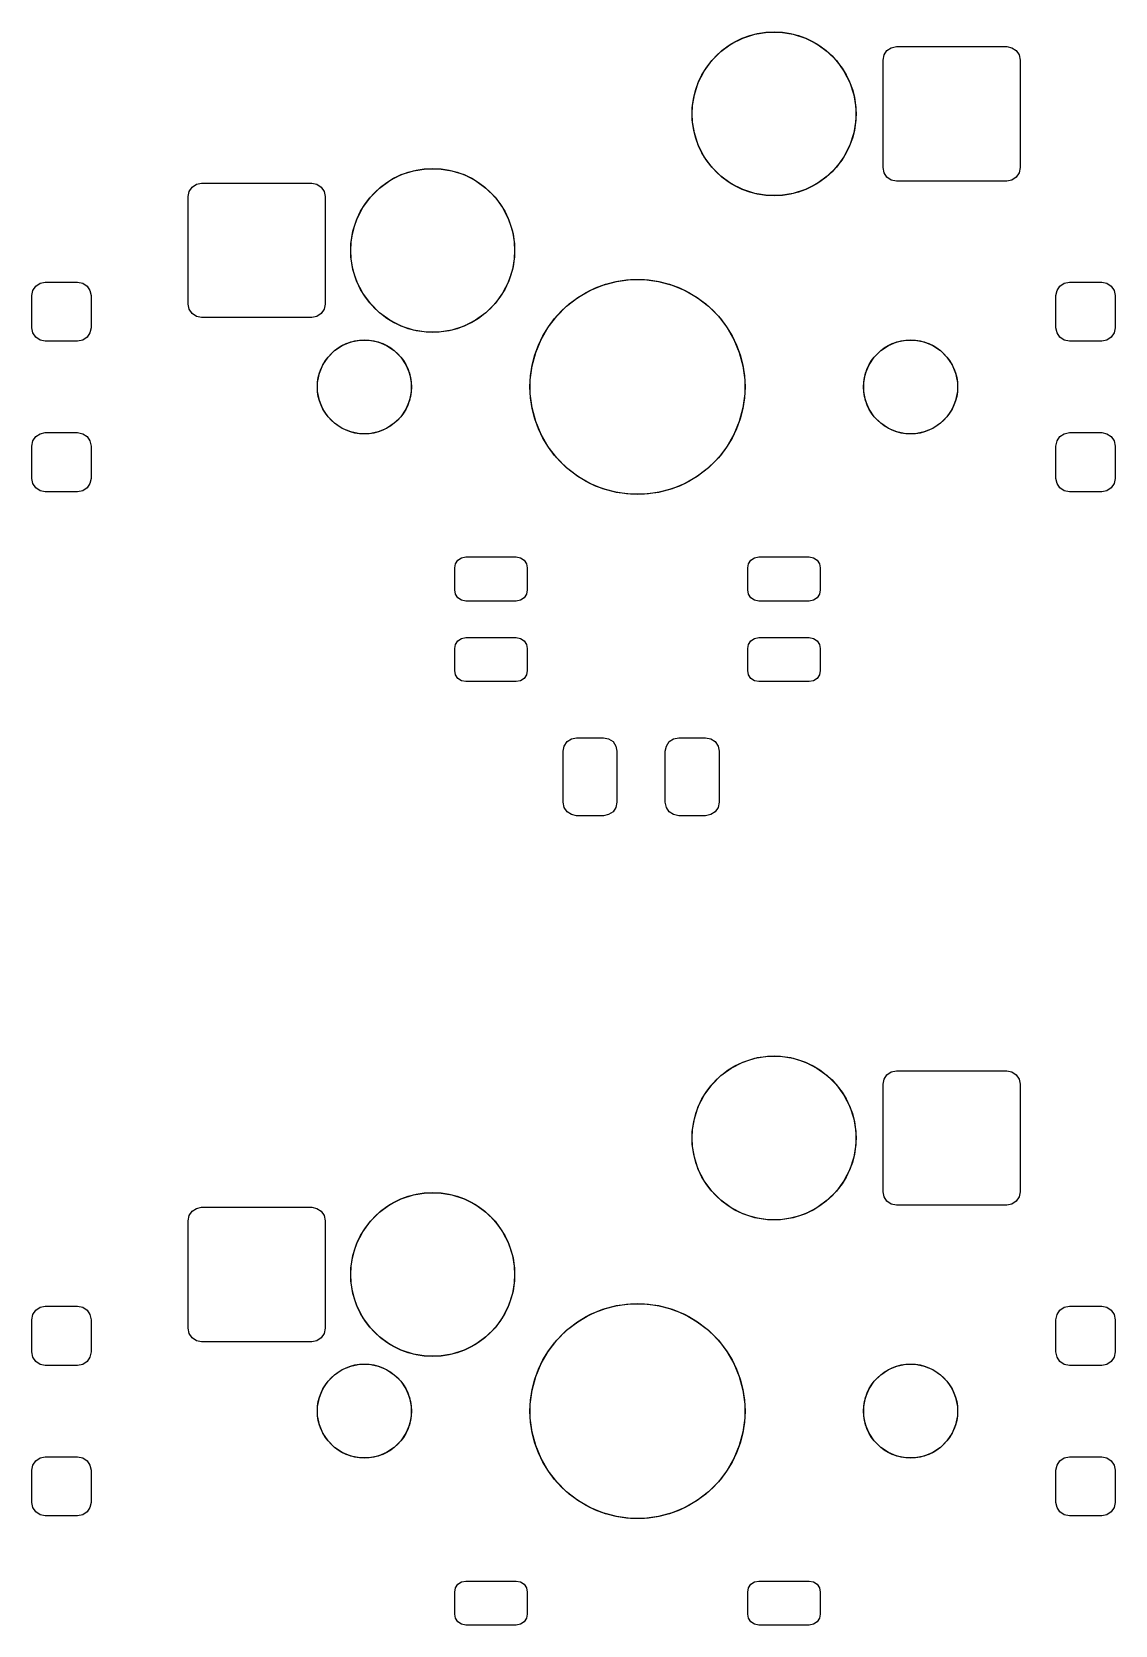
# Model space of a CAD drawing. Header units: millimetres. Extents: x 21 to 415, y -164 to -17.
# Drawn here: x 198.8 to 218.95, y -54.49 to -24.85 of the extents above; entities that cross this region are included whole.
import ezdxf

# ---------------------------------------------------------------- set-up
doc = ezdxf.new("R2010")
doc.units = ezdxf.units.MM
doc.layers.add('B.Mask', color=4, linetype='CONTINUOUS', true_color=0x02ffee)

msp = doc.modelspace()

# ---------------------------------------------------------------- linework, layer by layer
at = {"layer": 'B.Mask', "linetype": 'CONTINUOUS'}
for p, q in [((212.020783, -24.967959), (212.248371, -24.894011)), ((212.248371, -24.894011), (212.484725, -24.856576)), ((212.484725, -24.856576), (212.724025, -24.856576)), ((212.724025, -24.856576), (212.960379, -24.894011)), ((212.960379, -24.894011), (213.187967, -24.967959)), ((211.613967, -25.217256), (211.807565, -25.076599)), ((211.807565, -25.076599), (212.020783, -24.967959)), ((213.187967, -24.967959), (213.401185, -25.076599)), ((213.401185, -25.076599), (213.594783, -25.217256)), ((214.704598, -25.200098), (214.785704, -25.145905)), ((214.785704, -25.145905), (214.881375, -25.126875)), ((214.881375, -25.126875), (216.931375, -25.126875)), ((216.931375, -25.126875), (217.027046, -25.145905)), ((217.027046, -25.145905), (217.108152, -25.200098)), ((211.304099, -25.580065), (211.444756, -25.386467)), ((211.444756, -25.386467), (211.613967, -25.217256)), ((213.594783, -25.217256), (213.763994, -25.386467)), ((213.763994, -25.386467), (213.904651, -25.580065)), ((214.631375, -25.376875), (214.650405, -25.281204)), ((214.631375, -27.376875), (214.631375, -25.376875)), ((214.650405, -25.281204), (214.704598, -25.200098)), ((217.108152, -25.200098), (217.162345, -25.281204)), ((217.162345, -25.281204), (217.181375, -25.376875)), ((217.181375, -25.376875), (217.181375, -27.376875)), ((211.195459, -25.793283), (211.304099, -25.580065)), ((213.904651, -25.580065), (214.013291, -25.793283)), ((211.084076, -26.257225), (211.121511, -26.020871)), ((211.121511, -26.020871), (211.195459, -25.793283)), ((214.013291, -25.793283), (214.087239, -26.020871)), ((214.087239, -26.020871), (214.124674, -26.257225)), ((211.084076, -26.496525), (211.084076, -26.257225)), ((214.124674, -26.257225), (214.124674, -26.496525)), ((211.121511, -26.732879), (211.084076, -26.496525)), ((214.124674, -26.496525), (214.087239, -26.732879)), ((211.195459, -26.960467), (211.121511, -26.732879)), ((211.304099, -27.173685), (211.195459, -26.960467)), ((214.013291, -26.960467), (213.904651, -27.173685)), ((214.087239, -26.732879), (214.013291, -26.960467)), ((211.444756, -27.367283), (211.304099, -27.173685)), ((213.904651, -27.173685), (213.763994, -27.367283)), ((205.457565, -27.616599), (205.670783, -27.507959)), ((205.670783, -27.507959), (205.898371, -27.434011)), ((205.898371, -27.434011), (206.134725, -27.396576)), ((206.134725, -27.396576), (206.374025, -27.396576)), ((206.374025, -27.396576), (206.610379, -27.434011)), ((206.610379, -27.434011), (206.837967, -27.507959)), ((206.837967, -27.507959), (207.051185, -27.616599)), ((211.613967, -27.536494), (211.444756, -27.367283)), ((211.807565, -27.677151), (211.613967, -27.536494)), ((213.594783, -27.536494), (213.401185, -27.677151)), ((213.763994, -27.367283), (213.594783, -27.536494)), ((214.650405, -27.472546), (214.631375, -27.376875)), ((214.704598, -27.553652), (214.650405, -27.472546)), ((214.785704, -27.607845), (214.704598, -27.553652)), ((217.108152, -27.553652), (217.027046, -27.607845)), ((217.162345, -27.472546), (217.108152, -27.553652)), ((217.181375, -27.376875), (217.162345, -27.472546)), ((201.704375, -27.916875), (201.723405, -27.821204)), ((201.723405, -27.821204), (201.777598, -27.740098)), ((201.777598, -27.740098), (201.858704, -27.685905)), ((201.858704, -27.685905), (201.954375, -27.666875)), ((201.954375, -27.666875), (204.004375, -27.666875)), ((204.004375, -27.666875), (204.100046, -27.685905)), ((204.100046, -27.685905), (204.181152, -27.740098)), ((204.181152, -27.740098), (204.235345, -27.821204)), ((204.235345, -27.821204), (204.254375, -27.916875)), ((205.094756, -27.926467), (205.263967, -27.757256)), ((205.263967, -27.757256), (205.457565, -27.616599)), ((207.051185, -27.616599), (207.244783, -27.757256)), ((207.244783, -27.757256), (207.413994, -27.926467)), ((212.020783, -27.785791), (211.807565, -27.677151)), ((212.248371, -27.859739), (212.020783, -27.785791)), ((213.187967, -27.785791), (212.960379, -27.859739)), ((213.401185, -27.677151), (213.187967, -27.785791)), ((214.881375, -27.626875), (214.785704, -27.607845)), ((216.931375, -27.626875), (214.881375, -27.626875)), ((217.027046, -27.607845), (216.931375, -27.626875)), ((201.704375, -29.916875), (201.704375, -27.916875)), ((204.254375, -27.916875), (204.254375, -29.916875)), ((204.845459, -28.333283), (204.954099, -28.120065)), ((204.954099, -28.120065), (205.094756, -27.926467)), ((207.413994, -27.926467), (207.554651, -28.120065)), ((207.554651, -28.120065), (207.663291, -28.333283)), ((212.484725, -27.897174), (212.248371, -27.859739)), ((212.724025, -27.897174), (212.484725, -27.897174)), ((212.960379, -27.859739), (212.724025, -27.897174)), ((204.771511, -28.560871), (204.845459, -28.333283)), ((207.663291, -28.333283), (207.737239, -28.560871)), ((204.734076, -28.797225), (204.771511, -28.560871)), ((207.737239, -28.560871), (207.774674, -28.797225)), ((204.734076, -29.036525), (204.734076, -28.797225)), ((204.771511, -29.272879), (204.734076, -29.036525)), ((207.774674, -29.036525), (207.737239, -29.272879)), ((207.774674, -28.797225), (207.774674, -29.036525)), ((204.845459, -29.500467), (204.771511, -29.272879)), ((207.737239, -29.272879), (207.663291, -29.500467)), ((198.81778, -29.661204), (198.871973, -29.580098)), ((198.871973, -29.580098), (198.953079, -29.525905)), ((198.953079, -29.525905), (199.04875, -29.506875)), ((199.04875, -29.506875), (199.64875, -29.506875)), ((199.64875, -29.506875), (199.744421, -29.525905)), ((199.744421, -29.525905), (199.825527, -29.580098)), ((199.825527, -29.580098), (199.87972, -29.661204)), ((204.954099, -29.713685), (204.845459, -29.500467)), ((207.663291, -29.500467), (207.554651, -29.713685)), ((209.179798, -29.66313), (209.421496, -29.563015)), ((209.421496, -29.563015), (209.674194, -29.495304)), ((209.674194, -29.495304), (209.933569, -29.461157)), ((209.933569, -29.461157), (210.195181, -29.461157)), ((210.195181, -29.461157), (210.454556, -29.495304)), ((210.454556, -29.495304), (210.707254, -29.563015)), ((210.707254, -29.563015), (210.948952, -29.66313)), ((217.86778, -29.661204), (217.921973, -29.580098)), ((217.921973, -29.580098), (218.003079, -29.525905)), ((218.003079, -29.525905), (218.09875, -29.506875)), ((218.09875, -29.506875), (218.69875, -29.506875)), ((218.69875, -29.506875), (218.794421, -29.525905)), ((218.794421, -29.525905), (218.875527, -29.580098)), ((218.875527, -29.580098), (218.92972, -29.661204)), ((198.79875, -29.756875), (198.81778, -29.661204)), ((198.79875, -30.356875), (198.79875, -29.756875)), ((199.87972, -29.661204), (199.89875, -29.756875)), ((199.89875, -29.756875), (199.89875, -30.356875)), ((201.723405, -30.012546), (201.704375, -29.916875)), ((204.254375, -29.916875), (204.235345, -30.012546)), ((205.094756, -29.907283), (204.954099, -29.713685)), ((205.263967, -30.076494), (205.094756, -29.907283)), ((207.413994, -29.907283), (207.244783, -30.076494)), ((207.554651, -29.713685), (207.413994, -29.907283)), ((208.745683, -29.953195), (208.953235, -29.793936)), ((208.953235, -29.793936), (209.179798, -29.66313)), ((210.948952, -29.66313), (211.175515, -29.793936)), ((211.175515, -29.793936), (211.383067, -29.953195)), ((217.84875, -29.756875), (217.86778, -29.661204)), ((217.84875, -30.356875), (217.84875, -29.756875)), ((218.92972, -29.661204), (218.94875, -29.756875)), ((218.94875, -29.756875), (218.94875, -30.356875)), ((201.777598, -30.093652), (201.723405, -30.012546)), ((201.858704, -30.147845), (201.777598, -30.093652)), ((201.954375, -30.166875), (201.858704, -30.147845)), ((204.004375, -30.166875), (201.954375, -30.166875)), ((204.100046, -30.147845), (204.004375, -30.166875)), ((204.181152, -30.093652), (204.100046, -30.147845)), ((204.235345, -30.012546), (204.181152, -30.093652)), ((205.457565, -30.217151), (205.263967, -30.076494)), ((205.670783, -30.325791), (205.457565, -30.217151)), ((207.051185, -30.217151), (206.837967, -30.325791)), ((207.244783, -30.076494), (207.051185, -30.217151)), ((208.401436, -30.345735), (208.560695, -30.138183)), ((208.560695, -30.138183), (208.745683, -29.953195)), ((211.383067, -29.953195), (211.568055, -30.138183)), ((211.568055, -30.138183), (211.727314, -30.345735)), ((198.81778, -30.452546), (198.79875, -30.356875)), ((198.871973, -30.533652), (198.81778, -30.452546)), ((199.87972, -30.452546), (199.825527, -30.533652)), ((199.89875, -30.356875), (199.87972, -30.452546)), ((205.898371, -30.399739), (205.670783, -30.325791)), ((206.134725, -30.437174), (205.898371, -30.399739)), ((206.374025, -30.437174), (206.134725, -30.437174)), ((206.610379, -30.399739), (206.374025, -30.437174)), ((206.837967, -30.325791), (206.610379, -30.399739)), ((208.27063, -30.572298), (208.401436, -30.345735)), ((211.727314, -30.345735), (211.85812, -30.572298)), ((217.86778, -30.452546), (217.84875, -30.356875)), ((217.921973, -30.533652), (217.86778, -30.452546)), ((218.92972, -30.452546), (218.875527, -30.533652)), ((218.94875, -30.356875), (218.92972, -30.452546)), ((198.953079, -30.587845), (198.871973, -30.533652)), ((199.04875, -30.606875), (198.953079, -30.587845)), ((199.64875, -30.606875), (199.04875, -30.606875)), ((199.744421, -30.587845), (199.64875, -30.606875)), ((199.825527, -30.533652), (199.744421, -30.587845)), ((204.307991, -30.901781), (204.429281, -30.780491)), ((204.429281, -30.780491), (204.571903, -30.685194)), ((204.571903, -30.685194), (204.730376, -30.619552)), ((204.730376, -30.619552), (204.89861, -30.586088)), ((204.89861, -30.586088), (205.07014, -30.586088)), ((205.07014, -30.586088), (205.238374, -30.619552)), ((205.238374, -30.619552), (205.396847, -30.685194)), ((205.396847, -30.685194), (205.539469, -30.780491)), ((205.539469, -30.780491), (205.660759, -30.901781)), ((208.102804, -31.066694), (208.170515, -30.813996)), ((208.170515, -30.813996), (208.27063, -30.572298)), ((211.85812, -30.572298), (211.958235, -30.813996)), ((211.958235, -30.813996), (212.025946, -31.066694)), ((214.467991, -30.901781), (214.589281, -30.780491)), ((214.589281, -30.780491), (214.731903, -30.685194)), ((214.731903, -30.685194), (214.890376, -30.619552)), ((214.890376, -30.619552), (215.05861, -30.586088)), ((215.05861, -30.586088), (215.23014, -30.586088)), ((215.23014, -30.586088), (215.398374, -30.619552)), ((215.398374, -30.619552), (215.556847, -30.685194)), ((215.556847, -30.685194), (215.699469, -30.780491)), ((215.699469, -30.780491), (215.820759, -30.901781)), ((218.003079, -30.587845), (217.921973, -30.533652)), ((218.09875, -30.606875), (218.003079, -30.587845)), ((218.69875, -30.606875), (218.09875, -30.606875)), ((218.794421, -30.587845), (218.69875, -30.606875)), ((218.875527, -30.533652), (218.794421, -30.587845)), ((204.147052, -31.202876), (204.212694, -31.044403)), ((204.212694, -31.044403), (204.307991, -30.901781)), ((205.660759, -30.901781), (205.756056, -31.044403)), ((205.756056, -31.044403), (205.821698, -31.202876)), ((208.068657, -31.326069), (208.102804, -31.066694)), ((212.025946, -31.066694), (212.060093, -31.326069)), ((214.307052, -31.202876), (214.372694, -31.044403)), ((214.372694, -31.044403), (214.467991, -30.901781)), ((215.820759, -30.901781), (215.916056, -31.044403)), ((215.916056, -31.044403), (215.981698, -31.202876)), ((204.113588, -31.37111), (204.147052, -31.202876)), ((204.113588, -31.54264), (204.113588, -31.37111)), ((205.821698, -31.202876), (205.855162, -31.37111)), ((205.855162, -31.37111), (205.855162, -31.54264)), ((208.068657, -31.587681), (208.068657, -31.326069)), ((212.060093, -31.326069), (212.060093, -31.587681)), ((214.273588, -31.37111), (214.307052, -31.202876)), ((214.273588, -31.54264), (214.273588, -31.37111)), ((215.981698, -31.202876), (216.015162, -31.37111)), ((216.015162, -31.37111), (216.015162, -31.54264)), ((204.147052, -31.710874), (204.113588, -31.54264)), ((204.212694, -31.869347), (204.147052, -31.710874)), ((205.821698, -31.710874), (205.756056, -31.869347)), ((205.855162, -31.54264), (205.821698, -31.710874)), ((208.102804, -31.847056), (208.068657, -31.587681)), ((212.060093, -31.587681), (212.025946, -31.847056)), ((214.307052, -31.710874), (214.273588, -31.54264)), ((214.372694, -31.869347), (214.307052, -31.710874)), ((215.981698, -31.710874), (215.916056, -31.869347)), ((216.015162, -31.54264), (215.981698, -31.710874)), ((204.307991, -32.011969), (204.212694, -31.869347)), ((205.756056, -31.869347), (205.660759, -32.011969)), ((208.170515, -32.099754), (208.102804, -31.847056)), ((212.025946, -31.847056), (211.958235, -32.099754)), ((214.467991, -32.011969), (214.372694, -31.869347)), ((215.916056, -31.869347), (215.820759, -32.011969)), ((204.429281, -32.133259), (204.307991, -32.011969)), ((204.571903, -32.228556), (204.429281, -32.133259)), ((204.730376, -32.294198), (204.571903, -32.228556)), ((204.89861, -32.327662), (204.730376, -32.294198)), ((205.238374, -32.294198), (205.07014, -32.327662)), ((205.396847, -32.228556), (205.238374, -32.294198)), ((205.539469, -32.133259), (205.396847, -32.228556)), ((205.660759, -32.011969), (205.539469, -32.133259)), ((208.27063, -32.341452), (208.170515, -32.099754)), ((211.958235, -32.099754), (211.85812, -32.341452)), ((214.589281, -32.133259), (214.467991, -32.011969)), ((214.731903, -32.228556), (214.589281, -32.133259)), ((214.890376, -32.294198), (214.731903, -32.228556)), ((215.05861, -32.327662), (214.890376, -32.294198)), ((215.398374, -32.294198), (215.23014, -32.327662)), ((215.556847, -32.228556), (215.398374, -32.294198)), ((215.699469, -32.133259), (215.556847, -32.228556)), ((215.820759, -32.011969), (215.699469, -32.133259)), ((198.79875, -32.556875), (198.81778, -32.461204)), ((198.79875, -33.156875), (198.79875, -32.556875)), ((198.81778, -32.461204), (198.871973, -32.380098)), ((198.871973, -32.380098), (198.953079, -32.325905)), ((198.953079, -32.325905), (199.04875, -32.306875)), ((199.04875, -32.306875), (199.64875, -32.306875)), ((199.64875, -32.306875), (199.744421, -32.325905)), ((199.744421, -32.325905), (199.825527, -32.380098)), ((199.825527, -32.380098), (199.87972, -32.461204)), ((199.87972, -32.461204), (199.89875, -32.556875)), ((199.89875, -32.556875), (199.89875, -33.156875)), ((205.07014, -32.327662), (204.89861, -32.327662)), ((208.401436, -32.568015), (208.27063, -32.341452)), ((208.560695, -32.775567), (208.401436, -32.568015)), ((211.727314, -32.568015), (211.568055, -32.775567)), ((211.85812, -32.341452), (211.727314, -32.568015)), ((215.23014, -32.327662), (215.05861, -32.327662)), ((217.84875, -32.556875), (217.86778, -32.461204)), ((217.84875, -33.156875), (217.84875, -32.556875)), ((217.86778, -32.461204), (217.921973, -32.380098)), ((217.921973, -32.380098), (218.003079, -32.325905)), ((218.003079, -32.325905), (218.09875, -32.306875)), ((218.09875, -32.306875), (218.69875, -32.306875)), ((218.69875, -32.306875), (218.794421, -32.325905)), ((218.794421, -32.325905), (218.875527, -32.380098)), ((218.875527, -32.380098), (218.92972, -32.461204)), ((218.92972, -32.461204), (218.94875, -32.556875)), ((218.94875, -32.556875), (218.94875, -33.156875)), ((208.745683, -32.960555), (208.560695, -32.775567)), ((211.568055, -32.775567), (211.383067, -32.960555)), ((198.81778, -33.252546), (198.79875, -33.156875)), ((199.89875, -33.156875), (199.87972, -33.252546)), ((208.953235, -33.119814), (208.745683, -32.960555)), ((209.179798, -33.25062), (208.953235, -33.119814)), ((211.175515, -33.119814), (210.948952, -33.25062)), ((211.383067, -32.960555), (211.175515, -33.119814)), ((217.86778, -33.252546), (217.84875, -33.156875)), ((218.94875, -33.156875), (218.92972, -33.252546)), ((198.871973, -33.333652), (198.81778, -33.252546)), ((198.953079, -33.387845), (198.871973, -33.333652)), ((199.04875, -33.406875), (198.953079, -33.387845)), ((199.64875, -33.406875), (199.04875, -33.406875)), ((199.744421, -33.387845), (199.64875, -33.406875)), ((199.825527, -33.333652), (199.744421, -33.387845)), ((199.87972, -33.252546), (199.825527, -33.333652)), ((209.421496, -33.350735), (209.179798, -33.25062)), ((209.674194, -33.418446), (209.421496, -33.350735)), ((209.933569, -33.452593), (209.674194, -33.418446)), ((210.195181, -33.452593), (209.933569, -33.452593)), ((210.454556, -33.418446), (210.195181, -33.452593)), ((210.707254, -33.350735), (210.454556, -33.418446)), ((210.948952, -33.25062), (210.707254, -33.350735)), ((217.921973, -33.333652), (217.86778, -33.252546)), ((218.003079, -33.387845), (217.921973, -33.333652)), ((218.09875, -33.406875), (218.003079, -33.387845)), ((218.69875, -33.406875), (218.09875, -33.406875)), ((218.794421, -33.387845), (218.69875, -33.406875)), ((218.875527, -33.333652), (218.794421, -33.387845)), ((218.92972, -33.252546), (218.875527, -33.333652)), ((206.724418, -34.678793), (206.790925, -34.634355)), ((206.790925, -34.634355), (206.869375, -34.61875)), ((206.869375, -34.61875), (207.809375, -34.61875)), ((207.809375, -34.61875), (207.887825, -34.634355)), ((207.887825, -34.634355), (207.954332, -34.678793)), ((212.174418, -34.678793), (212.240925, -34.634355)), ((212.240925, -34.634355), (212.319375, -34.61875)), ((212.319375, -34.61875), (213.259375, -34.61875)), ((213.259375, -34.61875), (213.337825, -34.634355)), ((213.337825, -34.634355), (213.404332, -34.678793)), ((206.664375, -34.82375), (206.67998, -34.7453)), ((206.664375, -35.23375), (206.664375, -34.82375)), ((206.67998, -34.7453), (206.724418, -34.678793)), ((207.954332, -34.678793), (207.99877, -34.7453)), ((207.99877, -34.7453), (208.014375, -34.82375)), ((208.014375, -34.82375), (208.014375, -35.23375)), ((212.114375, -34.82375), (212.12998, -34.7453)), ((212.114375, -35.23375), (212.114375, -34.82375)), ((212.12998, -34.7453), (212.174418, -34.678793)), ((213.404332, -34.678793), (213.44877, -34.7453)), ((213.44877, -34.7453), (213.464375, -34.82375)), ((213.464375, -34.82375), (213.464375, -35.23375)), ((206.67998, -35.3122), (206.664375, -35.23375)), ((208.014375, -35.23375), (207.99877, -35.3122)), ((212.12998, -35.3122), (212.114375, -35.23375)), ((213.464375, -35.23375), (213.44877, -35.3122)), ((206.724418, -35.378707), (206.67998, -35.3122)), ((206.790925, -35.423145), (206.724418, -35.378707)), ((206.869375, -35.43875), (206.790925, -35.423145)), ((207.809375, -35.43875), (206.869375, -35.43875)), ((207.887825, -35.423145), (207.809375, -35.43875)), ((207.954332, -35.378707), (207.887825, -35.423145)), ((207.99877, -35.3122), (207.954332, -35.378707)), ((212.174418, -35.378707), (212.12998, -35.3122)), ((212.240925, -35.423145), (212.174418, -35.378707)), ((212.319375, -35.43875), (212.240925, -35.423145)), ((213.259375, -35.43875), (212.319375, -35.43875)), ((213.337825, -35.423145), (213.259375, -35.43875)), ((213.404332, -35.378707), (213.337825, -35.423145)), ((213.44877, -35.3122), (213.404332, -35.378707)), ((206.724418, -36.178793), (206.790925, -36.134355)), ((206.790925, -36.134355), (206.869375, -36.11875)), ((206.869375, -36.11875), (207.809375, -36.11875)), ((207.809375, -36.11875), (207.887825, -36.134355)), ((207.887825, -36.134355), (207.954332, -36.178793)), ((212.174418, -36.178793), (212.240925, -36.134355)), ((212.240925, -36.134355), (212.319375, -36.11875)), ((212.319375, -36.11875), (213.259375, -36.11875)), ((213.259375, -36.11875), (213.337825, -36.134355)), ((213.337825, -36.134355), (213.404332, -36.178793)), ((206.664375, -36.32375), (206.67998, -36.2453)), ((206.664375, -36.73375), (206.664375, -36.32375)), ((206.67998, -36.2453), (206.724418, -36.178793)), ((207.954332, -36.178793), (207.99877, -36.2453)), ((207.99877, -36.2453), (208.014375, -36.32375)), ((208.014375, -36.32375), (208.014375, -36.73375)), ((212.114375, -36.32375), (212.12998, -36.2453)), ((212.114375, -36.73375), (212.114375, -36.32375)), ((212.12998, -36.2453), (212.174418, -36.178793)), ((213.404332, -36.178793), (213.44877, -36.2453)), ((213.44877, -36.2453), (213.464375, -36.32375)), ((213.464375, -36.32375), (213.464375, -36.73375)), ((206.67998, -36.8122), (206.664375, -36.73375)), ((208.014375, -36.73375), (207.99877, -36.8122)), ((212.12998, -36.8122), (212.114375, -36.73375)), ((213.464375, -36.73375), (213.44877, -36.8122)), ((206.724418, -36.878707), (206.67998, -36.8122)), ((206.790925, -36.923145), (206.724418, -36.878707)), ((206.869375, -36.93875), (206.790925, -36.923145)), ((207.809375, -36.93875), (206.869375, -36.93875)), ((207.887825, -36.923145), (207.809375, -36.93875)), ((207.954332, -36.878707), (207.887825, -36.923145)), ((207.99877, -36.8122), (207.954332, -36.878707)), ((212.174418, -36.878707), (212.12998, -36.8122)), ((212.240925, -36.923145), (212.174418, -36.878707)), ((212.319375, -36.93875), (212.240925, -36.923145)), ((213.259375, -36.93875), (212.319375, -36.93875)), ((213.337825, -36.923145), (213.259375, -36.93875)), ((213.404332, -36.878707), (213.337825, -36.923145)), ((213.44877, -36.8122), (213.404332, -36.878707)), ((208.681875, -38.231875), (208.700905, -38.136204)), ((208.700905, -38.136204), (208.755098, -38.055098)), ((208.755098, -38.055098), (208.836204, -38.000905)), ((208.836204, -38.000905), (208.931875, -37.981875)), ((208.931875, -37.981875), (209.431875, -37.981875)), ((209.431875, -37.981875), (209.527546, -38.000905)), ((209.527546, -38.000905), (209.608652, -38.055098)), ((209.608652, -38.055098), (209.662845, -38.136204)), ((209.662845, -38.136204), (209.681875, -38.231875)), ((210.581875, -38.231875), (210.600905, -38.136204)), ((210.600905, -38.136204), (210.655098, -38.055098)), ((210.655098, -38.055098), (210.736204, -38.000905)), ((210.736204, -38.000905), (210.831875, -37.981875)), ((210.831875, -37.981875), (211.331875, -37.981875)), ((211.331875, -37.981875), (211.427546, -38.000905)), ((211.427546, -38.000905), (211.508652, -38.055098)), ((211.508652, -38.055098), (211.562845, -38.136204)), ((211.562845, -38.136204), (211.581875, -38.231875)), ((208.681875, -39.181875), (208.681875, -38.231875)), ((209.681875, -38.231875), (209.681875, -39.181875)), ((210.581875, -39.181875), (210.581875, -38.231875)), ((211.581875, -38.231875), (211.581875, -39.181875)), ((208.700905, -39.277546), (208.681875, -39.181875)), ((208.755098, -39.358652), (208.700905, -39.277546)), ((208.836204, -39.412845), (208.755098, -39.358652)), ((208.931875, -39.431875), (208.836204, -39.412845)), ((209.527546, -39.412845), (209.431875, -39.431875)), ((209.608652, -39.358652), (209.527546, -39.412845)), ((209.662845, -39.277546), (209.608652, -39.358652)), ((209.681875, -39.181875), (209.662845, -39.277546)), ((210.600905, -39.277546), (210.581875, -39.181875)), ((210.655098, -39.358652), (210.600905, -39.277546)), ((210.736204, -39.412845), (210.655098, -39.358652)), ((210.831875, -39.431875), (210.736204, -39.412845)), ((211.427546, -39.412845), (211.331875, -39.431875)), ((211.508652, -39.358652), (211.427546, -39.412845)), ((211.562845, -39.277546), (211.508652, -39.358652)), ((211.581875, -39.181875), (211.562845, -39.277546)), ((209.431875, -39.431875), (208.931875, -39.431875)), ((211.331875, -39.431875), (210.831875, -39.431875)), ((211.613967, -44.267256), (211.807565, -44.126599)), ((211.807565, -44.126599), (212.020783, -44.017959)), ((212.020783, -44.017959), (212.248371, -43.944011)), ((212.248371, -43.944011), (212.484725, -43.906576)), ((212.484725, -43.906576), (212.724025, -43.906576)), ((212.724025, -43.906576), (212.960379, -43.944011)), ((212.960379, -43.944011), (213.187967, -44.017959)), ((213.187967, -44.017959), (213.401185, -44.126599)), ((213.401185, -44.126599), (213.594783, -44.267256)), ((211.304099, -44.630065), (211.444756, -44.436467)), ((211.444756, -44.436467), (211.613967, -44.267256)), ((213.594783, -44.267256), (213.763994, -44.436467)), ((213.763994, -44.436467), (213.904651, -44.630065)), ((214.631375, -44.426875), (214.650405, -44.331204)), ((214.631375, -46.426875), (214.631375, -44.426875)), ((214.650405, -44.331204), (214.704598, -44.250098)), ((214.704598, -44.250098), (214.785704, -44.195905)), ((214.785704, -44.195905), (214.881375, -44.176875)), ((214.881375, -44.176875), (216.931375, -44.176875)), ((216.931375, -44.176875), (217.027046, -44.195905)), ((217.027046, -44.195905), (217.108152, -44.250098)), ((217.108152, -44.250098), (217.162345, -44.331204)), ((217.162345, -44.331204), (217.181375, -44.426875)), ((217.181375, -44.426875), (217.181375, -46.426875)), ((211.195459, -44.843283), (211.304099, -44.630065)), ((213.904651, -44.630065), (214.013291, -44.843283)), ((211.121511, -45.070871), (211.195459, -44.843283)), ((214.013291, -44.843283), (214.087239, -45.070871)), ((211.084076, -45.307225), (211.121511, -45.070871)), ((211.084076, -45.546525), (211.084076, -45.307225)), ((214.087239, -45.070871), (214.124674, -45.307225)), ((214.124674, -45.307225), (214.124674, -45.546525)), ((211.121511, -45.782879), (211.084076, -45.546525)), ((214.124674, -45.546525), (214.087239, -45.782879)), ((211.195459, -46.010467), (211.121511, -45.782879)), ((214.087239, -45.782879), (214.013291, -46.010467)), ((211.304099, -46.223685), (211.195459, -46.010467)), ((211.444756, -46.417283), (211.304099, -46.223685)), ((213.904651, -46.223685), (213.763994, -46.417283)), ((214.013291, -46.010467), (213.904651, -46.223685)), ((205.670783, -46.557959), (205.898371, -46.484011)), ((205.898371, -46.484011), (206.134725, -46.446576)), ((206.134725, -46.446576), (206.374025, -46.446576)), ((206.374025, -46.446576), (206.610379, -46.484011)), ((206.610379, -46.484011), (206.837967, -46.557959)), ((211.613967, -46.586494), (211.444756, -46.417283)), ((213.763994, -46.417283), (213.594783, -46.586494)), ((214.650405, -46.522546), (214.631375, -46.426875)), ((214.704598, -46.603652), (214.650405, -46.522546)), ((217.162345, -46.522546), (217.108152, -46.603652)), ((217.181375, -46.426875), (217.162345, -46.522546)), ((201.723405, -46.871204), (201.777598, -46.790098)), ((201.777598, -46.790098), (201.858704, -46.735905)), ((201.858704, -46.735905), (201.954375, -46.716875)), ((201.954375, -46.716875), (204.004375, -46.716875)), ((204.004375, -46.716875), (204.100046, -46.735905)), ((204.100046, -46.735905), (204.181152, -46.790098)), ((204.181152, -46.790098), (204.235345, -46.871204)), ((205.094756, -46.976467), (205.263967, -46.807256)), ((205.263967, -46.807256), (205.457565, -46.666599)), ((205.457565, -46.666599), (205.670783, -46.557959)), ((206.837967, -46.557959), (207.051185, -46.666599)), ((207.051185, -46.666599), (207.244783, -46.807256)), ((207.244783, -46.807256), (207.413994, -46.976467)), ((211.807565, -46.727151), (211.613967, -46.586494)), ((212.020783, -46.835791), (211.807565, -46.727151)), ((213.401185, -46.727151), (213.187967, -46.835791)), ((213.594783, -46.586494), (213.401185, -46.727151)), ((214.785704, -46.657845), (214.704598, -46.603652)), ((214.881375, -46.676875), (214.785704, -46.657845)), ((216.931375, -46.676875), (214.881375, -46.676875)), ((217.027046, -46.657845), (216.931375, -46.676875)), ((217.108152, -46.603652), (217.027046, -46.657845)), ((201.704375, -46.966875), (201.723405, -46.871204)), ((201.704375, -48.966875), (201.704375, -46.966875)), ((204.235345, -46.871204), (204.254375, -46.966875)), ((204.254375, -46.966875), (204.254375, -48.966875)), ((204.954099, -47.170065), (205.094756, -46.976467)), ((207.413994, -46.976467), (207.554651, -47.170065)), ((212.248371, -46.909739), (212.020783, -46.835791)), ((212.484725, -46.947174), (212.248371, -46.909739)), ((212.724025, -46.947174), (212.484725, -46.947174)), ((212.960379, -46.909739), (212.724025, -46.947174)), ((213.187967, -46.835791), (212.960379, -46.909739)), ((204.771511, -47.610871), (204.845459, -47.383283)), ((204.845459, -47.383283), (204.954099, -47.170065)), ((207.554651, -47.170065), (207.663291, -47.383283)), ((207.663291, -47.383283), (207.737239, -47.610871)), ((204.734076, -47.847225), (204.771511, -47.610871)), ((207.737239, -47.610871), (207.774674, -47.847225)), ((204.734076, -48.086525), (204.734076, -47.847225)), ((207.774674, -47.847225), (207.774674, -48.086525)), ((204.771511, -48.322879), (204.734076, -48.086525)), ((207.774674, -48.086525), (207.737239, -48.322879)), ((198.871973, -48.630098), (198.953079, -48.575905)), ((198.953079, -48.575905), (199.04875, -48.556875)), ((199.04875, -48.556875), (199.64875, -48.556875)), ((199.64875, -48.556875), (199.744421, -48.575905)), ((199.744421, -48.575905), (199.825527, -48.630098)), ((204.845459, -48.550467), (204.771511, -48.322879)), ((204.954099, -48.763685), (204.845459, -48.550467)), ((207.663291, -48.550467), (207.554651, -48.763685)), ((207.737239, -48.322879), (207.663291, -48.550467)), ((209.421496, -48.613015), (209.674194, -48.545304)), ((209.674194, -48.545304), (209.933569, -48.511157)), ((209.933569, -48.511157), (210.195181, -48.511157)), ((210.195181, -48.511157), (210.454556, -48.545304)), ((210.454556, -48.545304), (210.707254, -48.613015)), ((217.921973, -48.630098), (218.003079, -48.575905)), ((218.003079, -48.575905), (218.09875, -48.556875)), ((218.09875, -48.556875), (218.69875, -48.556875)), ((218.69875, -48.556875), (218.794421, -48.575905)), ((218.794421, -48.575905), (218.875527, -48.630098)), ((198.79875, -48.806875), (198.81778, -48.711204)), ((198.79875, -49.406875), (198.79875, -48.806875)), ((198.81778, -48.711204), (198.871973, -48.630098)), ((199.825527, -48.630098), (199.87972, -48.711204)), ((199.87972, -48.711204), (199.89875, -48.806875)), ((199.89875, -48.806875), (199.89875, -49.406875)), ((205.094756, -48.957283), (204.954099, -48.763685)), ((207.554651, -48.763685), (207.413994, -48.957283)), ((208.745683, -49.003195), (208.953235, -48.843936)), ((208.953235, -48.843936), (209.179798, -48.71313)), ((209.179798, -48.71313), (209.421496, -48.613015)), ((210.707254, -48.613015), (210.948952, -48.71313)), ((210.948952, -48.71313), (211.175515, -48.843936)), ((211.175515, -48.843936), (211.383067, -49.003195)), ((217.84875, -48.806875), (217.86778, -48.711204)), ((217.84875, -49.406875), (217.84875, -48.806875)), ((217.86778, -48.711204), (217.921973, -48.630098)), ((218.875527, -48.630098), (218.92972, -48.711204)), ((218.92972, -48.711204), (218.94875, -48.806875)), ((218.94875, -48.806875), (218.94875, -49.406875)), ((201.723405, -49.062546), (201.704375, -48.966875)), ((201.777598, -49.143652), (201.723405, -49.062546)), ((201.858704, -49.197845), (201.777598, -49.143652)), ((204.181152, -49.143652), (204.100046, -49.197845)), ((204.235345, -49.062546), (204.181152, -49.143652)), ((204.254375, -48.966875), (204.235345, -49.062546)), ((205.263967, -49.126494), (205.094756, -48.957283)), ((205.457565, -49.267151), (205.263967, -49.126494)), ((207.244783, -49.126494), (207.051185, -49.267151)), ((207.413994, -48.957283), (207.244783, -49.126494)), ((208.401436, -49.395735), (208.560695, -49.188183)), ((208.560695, -49.188183), (208.745683, -49.003195)), ((211.383067, -49.003195), (211.568055, -49.188183)), ((211.568055, -49.188183), (211.727314, -49.395735)), ((198.81778, -49.502546), (198.79875, -49.406875)), ((199.89875, -49.406875), (199.87972, -49.502546)), ((201.954375, -49.216875), (201.858704, -49.197845)), ((204.004375, -49.216875), (201.954375, -49.216875)), ((204.100046, -49.197845), (204.004375, -49.216875)), ((205.670783, -49.375791), (205.457565, -49.267151)), ((205.898371, -49.449739), (205.670783, -49.375791)), ((206.134725, -49.487174), (205.898371, -49.449739)), ((206.374025, -49.487174), (206.134725, -49.487174)), ((206.610379, -49.449739), (206.374025, -49.487174)), ((206.837967, -49.375791), (206.610379, -49.449739)), ((207.051185, -49.267151), (206.837967, -49.375791)), ((208.27063, -49.622298), (208.401436, -49.395735)), ((211.727314, -49.395735), (211.85812, -49.622298)), ((217.86778, -49.502546), (217.84875, -49.406875)), ((218.94875, -49.406875), (218.92972, -49.502546)), ((198.871973, -49.583652), (198.81778, -49.502546)), ((198.953079, -49.637845), (198.871973, -49.583652)), ((199.04875, -49.656875), (198.953079, -49.637845)), ((199.64875, -49.656875), (199.04875, -49.656875)), ((199.744421, -49.637845), (199.64875, -49.656875)), ((199.825527, -49.583652), (199.744421, -49.637845)), ((199.87972, -49.502546), (199.825527, -49.583652)), ((204.429281, -49.830491), (204.571903, -49.735194)), ((204.571903, -49.735194), (204.730376, -49.669552)), ((204.730376, -49.669552), (204.89861, -49.636088)), ((204.89861, -49.636088), (205.07014, -49.636088)), ((205.07014, -49.636088), (205.238374, -49.669552)), ((205.238374, -49.669552), (205.396847, -49.735194)), ((205.396847, -49.735194), (205.539469, -49.830491)), ((208.170515, -49.863996), (208.27063, -49.622298)), ((211.85812, -49.622298), (211.958235, -49.863996)), ((214.589281, -49.830491), (214.731903, -49.735194)), ((214.731903, -49.735194), (214.890376, -49.669552)), ((214.890376, -49.669552), (215.05861, -49.636088)), ((215.05861, -49.636088), (215.23014, -49.636088)), ((215.23014, -49.636088), (215.398374, -49.669552)), ((215.398374, -49.669552), (215.556847, -49.735194)), ((215.556847, -49.735194), (215.699469, -49.830491)), ((217.921973, -49.583652), (217.86778, -49.502546)), ((218.003079, -49.637845), (217.921973, -49.583652)), ((218.09875, -49.656875), (218.003079, -49.637845)), ((218.69875, -49.656875), (218.09875, -49.656875)), ((218.794421, -49.637845), (218.69875, -49.656875)), ((218.875527, -49.583652), (218.794421, -49.637845)), ((218.92972, -49.502546), (218.875527, -49.583652)), ((204.212694, -50.094403), (204.307991, -49.951781)), ((204.307991, -49.951781), (204.429281, -49.830491)), ((205.539469, -49.830491), (205.660759, -49.951781)), ((205.660759, -49.951781), (205.756056, -50.094403)), ((208.102804, -50.116694), (208.170515, -49.863996)), ((211.958235, -49.863996), (212.025946, -50.116694)), ((214.372694, -50.094403), (214.467991, -49.951781)), ((214.467991, -49.951781), (214.589281, -49.830491)), ((215.699469, -49.830491), (215.820759, -49.951781)), ((215.820759, -49.951781), (215.916056, -50.094403)), ((204.113588, -50.42111), (204.147052, -50.252876)), ((204.147052, -50.252876), (204.212694, -50.094403)), ((205.756056, -50.094403), (205.821698, -50.252876)), ((205.821698, -50.252876), (205.855162, -50.42111)), ((208.068657, -50.376069), (208.102804, -50.116694)), ((208.068657, -50.637681), (208.068657, -50.376069)), ((212.025946, -50.116694), (212.060093, -50.376069)), ((212.060093, -50.376069), (212.060093, -50.637681)), ((214.273588, -50.42111), (214.307052, -50.252876)), ((214.307052, -50.252876), (214.372694, -50.094403)), ((215.916056, -50.094403), (215.981698, -50.252876)), ((215.981698, -50.252876), (216.015162, -50.42111)), ((204.113588, -50.59264), (204.113588, -50.42111)), ((204.147052, -50.760874), (204.113588, -50.59264)), ((205.855162, -50.59264), (205.821698, -50.760874)), ((205.855162, -50.42111), (205.855162, -50.59264)), ((208.102804, -50.897056), (208.068657, -50.637681)), ((212.060093, -50.637681), (212.025946, -50.897056)), ((214.273588, -50.59264), (214.273588, -50.42111)), ((214.307052, -50.760874), (214.273588, -50.59264)), ((216.015162, -50.59264), (215.981698, -50.760874)), ((216.015162, -50.42111), (216.015162, -50.59264)), ((204.212694, -50.919347), (204.147052, -50.760874)), ((204.307991, -51.061969), (204.212694, -50.919347)), ((205.756056, -50.919347), (205.660759, -51.061969)), ((205.821698, -50.760874), (205.756056, -50.919347)), ((208.170515, -51.149754), (208.102804, -50.897056)), ((212.025946, -50.897056), (211.958235, -51.149754)), ((214.372694, -50.919347), (214.307052, -50.760874)), ((214.467991, -51.061969), (214.372694, -50.919347)), ((215.916056, -50.919347), (215.820759, -51.061969)), ((215.981698, -50.760874), (215.916056, -50.919347)), ((204.429281, -51.183259), (204.307991, -51.061969)), ((204.571903, -51.278556), (204.429281, -51.183259)), ((205.539469, -51.183259), (205.396847, -51.278556)), ((205.660759, -51.061969), (205.539469, -51.183259)), ((208.27063, -51.391452), (208.170515, -51.149754)), ((211.958235, -51.149754), (211.85812, -51.391452)), ((214.589281, -51.183259), (214.467991, -51.061969)), ((214.731903, -51.278556), (214.589281, -51.183259)), ((215.699469, -51.183259), (215.556847, -51.278556)), ((215.820759, -51.061969), (215.699469, -51.183259)), ((198.79875, -51.606875), (198.81778, -51.511204)), ((198.81778, -51.511204), (198.871973, -51.430098)), ((198.871973, -51.430098), (198.953079, -51.375905)), ((198.953079, -51.375905), (199.04875, -51.356875)), ((199.04875, -51.356875), (199.64875, -51.356875)), ((199.64875, -51.356875), (199.744421, -51.375905)), ((199.744421, -51.375905), (199.825527, -51.430098)), ((199.825527, -51.430098), (199.87972, -51.511204)), ((199.87972, -51.511204), (199.89875, -51.606875)), ((204.730376, -51.344198), (204.571903, -51.278556)), ((204.89861, -51.377662), (204.730376, -51.344198)), ((205.07014, -51.377662), (204.89861, -51.377662)), ((205.238374, -51.344198), (205.07014, -51.377662)), ((205.396847, -51.278556), (205.238374, -51.344198)), ((208.401436, -51.618015), (208.27063, -51.391452)), ((211.85812, -51.391452), (211.727314, -51.618015)), ((214.890376, -51.344198), (214.731903, -51.278556)), ((215.05861, -51.377662), (214.890376, -51.344198)), ((215.23014, -51.377662), (215.05861, -51.377662)), ((215.398374, -51.344198), (215.23014, -51.377662)), ((215.556847, -51.278556), (215.398374, -51.344198)), ((217.84875, -51.606875), (217.86778, -51.511204)), ((217.86778, -51.511204), (217.921973, -51.430098)), ((217.921973, -51.430098), (218.003079, -51.375905)), ((218.003079, -51.375905), (218.09875, -51.356875)), ((218.09875, -51.356875), (218.69875, -51.356875)), ((218.69875, -51.356875), (218.794421, -51.375905)), ((218.794421, -51.375905), (218.875527, -51.430098)), ((218.875527, -51.430098), (218.92972, -51.511204)), ((218.92972, -51.511204), (218.94875, -51.606875)), ((198.79875, -52.206875), (198.79875, -51.606875)), ((199.89875, -51.606875), (199.89875, -52.206875)), ((208.560695, -51.825567), (208.401436, -51.618015)), ((208.745683, -52.010555), (208.560695, -51.825567)), ((211.568055, -51.825567), (211.383067, -52.010555)), ((211.727314, -51.618015), (211.568055, -51.825567)), ((217.84875, -52.206875), (217.84875, -51.606875)), ((218.94875, -51.606875), (218.94875, -52.206875)), ((208.953235, -52.169814), (208.745683, -52.010555)), ((211.383067, -52.010555), (211.175515, -52.169814)), ((198.81778, -52.302546), (198.79875, -52.206875)), ((198.871973, -52.383652), (198.81778, -52.302546)), ((198.953079, -52.437845), (198.871973, -52.383652)), ((199.04875, -52.456875), (198.953079, -52.437845)), ((199.64875, -52.456875), (199.04875, -52.456875)), ((199.744421, -52.437845), (199.64875, -52.456875)), ((199.825527, -52.383652), (199.744421, -52.437845)), ((199.87972, -52.302546), (199.825527, -52.383652)), ((199.89875, -52.206875), (199.87972, -52.302546)), ((209.179798, -52.30062), (208.953235, -52.169814)), ((209.421496, -52.400735), (209.179798, -52.30062)), ((209.674194, -52.468446), (209.421496, -52.400735)), ((210.707254, -52.400735), (210.454556, -52.468446)), ((210.948952, -52.30062), (210.707254, -52.400735)), ((211.175515, -52.169814), (210.948952, -52.30062)), ((217.86778, -52.302546), (217.84875, -52.206875)), ((217.921973, -52.383652), (217.86778, -52.302546)), ((218.003079, -52.437845), (217.921973, -52.383652)), ((218.09875, -52.456875), (218.003079, -52.437845)), ((218.69875, -52.456875), (218.09875, -52.456875)), ((218.794421, -52.437845), (218.69875, -52.456875)), ((218.875527, -52.383652), (218.794421, -52.437845)), ((218.92972, -52.302546), (218.875527, -52.383652)), ((218.94875, -52.206875), (218.92972, -52.302546)), ((209.933569, -52.502593), (209.674194, -52.468446)), ((210.195181, -52.502593), (209.933569, -52.502593)), ((210.454556, -52.468446), (210.195181, -52.502593)), ((206.664375, -53.87375), (206.67998, -53.7953)), ((206.664375, -54.28375), (206.664375, -53.87375)), ((206.67998, -53.7953), (206.724418, -53.728793)), ((206.724418, -53.728793), (206.790925, -53.684355)), ((206.790925, -53.684355), (206.869375, -53.66875)), ((206.869375, -53.66875), (207.809375, -53.66875)), ((207.809375, -53.66875), (207.887825, -53.684355)), ((207.887825, -53.684355), (207.954332, -53.728793)), ((207.954332, -53.728793), (207.99877, -53.7953)), ((207.99877, -53.7953), (208.014375, -53.87375)), ((208.014375, -53.87375), (208.014375, -54.28375)), ((212.114375, -53.87375), (212.12998, -53.7953)), ((212.114375, -54.28375), (212.114375, -53.87375)), ((212.12998, -53.7953), (212.174418, -53.728793)), ((212.174418, -53.728793), (212.240925, -53.684355)), ((212.240925, -53.684355), (212.319375, -53.66875)), ((212.319375, -53.66875), (213.259375, -53.66875)), ((213.259375, -53.66875), (213.337825, -53.684355)), ((213.337825, -53.684355), (213.404332, -53.728793)), ((213.404332, -53.728793), (213.44877, -53.7953)), ((213.44877, -53.7953), (213.464375, -53.87375)), ((213.464375, -53.87375), (213.464375, -54.28375)), ((206.67998, -54.3622), (206.664375, -54.28375)), ((206.724418, -54.428707), (206.67998, -54.3622)), ((206.790925, -54.473145), (206.724418, -54.428707)), ((206.869375, -54.48875), (206.790925, -54.473145)), ((207.809375, -54.48875), (206.869375, -54.48875)), ((207.887825, -54.473145), (207.809375, -54.48875)), ((207.954332, -54.428707), (207.887825, -54.473145)), ((207.99877, -54.3622), (207.954332, -54.428707)), ((208.014375, -54.28375), (207.99877, -54.3622)), ((212.12998, -54.3622), (212.114375, -54.28375)), ((212.174418, -54.428707), (212.12998, -54.3622)), ((212.240925, -54.473145), (212.174418, -54.428707)), ((212.319375, -54.48875), (212.240925, -54.473145)), ((213.259375, -54.48875), (212.319375, -54.48875)), ((213.337825, -54.473145), (213.259375, -54.48875)), ((213.404332, -54.428707), (213.337825, -54.473145)), ((213.44877, -54.3622), (213.404332, -54.428707)), ((213.464375, -54.28375), (213.44877, -54.3622))]:
    msp.add_line(p, q, dxfattribs=at)
at = {"layer": 'B.Mask'}
for centre, radius in [((212.604375, -26.376875), 1.525), ((212.604375, -26.376875), 1.524999), ((206.254375, -28.916875), 1.525), ((206.254375, -28.916875), 1.524999), ((210.064375, -31.456875), 2), ((210.064375, -31.456875), 1.999999), ((204.984375, -31.456875), 0.875), ((204.984375, -31.456875), 0.874999), ((215.144375, -31.456875), 0.875), ((215.144375, -31.456875), 0.874999), ((212.604375, -45.426875), 1.525), ((212.604375, -45.426875), 1.524999), ((206.254375, -47.966875), 1.525), ((206.254375, -47.966875), 1.524999), ((210.064375, -50.506875), 2), ((210.064375, -50.506875), 1.999999), ((204.984375, -50.506875), 0.875), ((204.984375, -50.506875), 0.874999), ((215.144375, -50.506875), 0.875), ((215.144375, -50.506875), 0.874999)]:
    msp.add_circle(centre, radius, dxfattribs=at)

doc.saveas('drawing.dxf')
